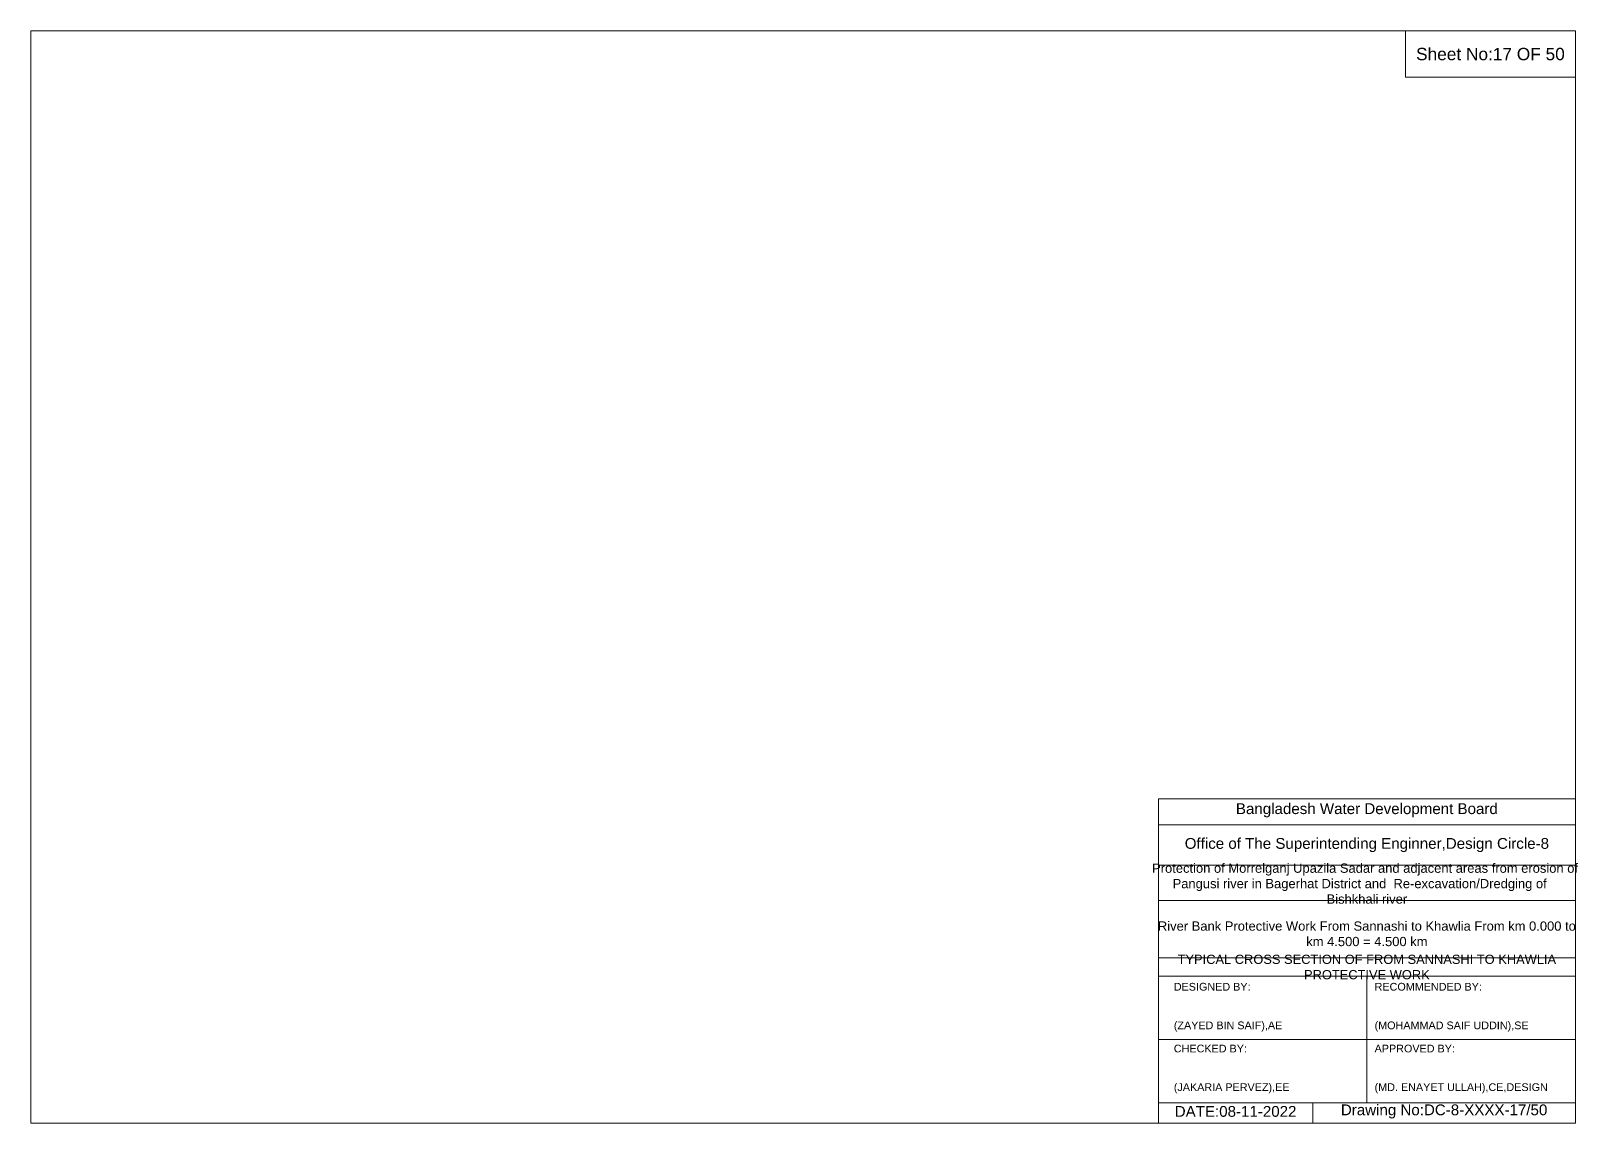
# Model space of a CAD drawing. Header units: inches. Extents: x 89000 to 845017, y -7071 to 0.
# Drawn here: x 340000 to 350017, y -7071 to 0 of the extents above; entities that cross this region are included whole.
import ezdxf

# ---------------------------------------------------------------- set-up
doc = ezdxf.new("R2010")
doc.units = ezdxf.units.IN
doc.header["$LTSCALE"] = 7
doc.header["$MEASUREMENT"] = 0
doc.layers.add('Cross Section Labels', color=7, linetype='Continuous', lineweight=9)
doc.styles.get("Standard").update_dxf_attribs({"font": 'arial.ttf'})

msp = doc.modelspace()

# ---------------------------------------------------------------- linework, layer by layer
at = {"layer": 'Cross Section Labels'}
for points in [[(340000, 0), (350000, 0), (350000, -7071), (340000, -7071)], [(348900, 0), (350000, 0), (350000, -300), (348900, -300)]]:
    msp.add_lwpolyline(points, close=True, dxfattribs=at)
for points in [[(347300, -7071), (347300, -4971), (350000, -4971)], [(347300, -5141), (350000, -5141)], [(347300, -5401), (350000, -5401)], [(347300, -5631), (350000, -5631)], [(347300, -6001), (350000, -6001)], [(347300, -6121), (350000, -6121)], [(348650, -6121), (348650, -6941)], [(347300, -6531), (350000, -6531)], [(347300, -6941), (350000, -6941)], [(348300, -6941), (348300, -7071)]]:
    msp.add_lwpolyline(points, dxfattribs=at)

# ---------------------------------------------------------------- texts
at = {"layer": 'Cross Section Labels', "attachment_point": 5}
for s, insert, char_height in [('Sheet No:17 OF 50', (349450, -150), 80), ('Bangladesh Water Development Board', (348650, -5046), 70), ('Office of The Superintending Enginner,Design Circle-8', (348650, -5271), 70)]:
    msp.add_mtext(s, dxfattribs=dict(at, insert=insert, char_height=char_height))
at = {"layer": 'Cross Section Labels'}
for s, insert, char_height, width, attachment_point in [('Protection of Morrelganj Upazila Sadar and adjacent areas from erosion of  Pangusi river in Bagerhat District and  Re-excavation/Dredging of     Bishkhali river', (348650, -5521), 60, 2800, 5), ('River Bank Protective Work From Sannashi to Khawlia From km 0.000 to km 4.500 = 4.500 km', (348650, -5846), 60, 2700, 5), ('TYPICAL CROSS SECTION OF FROM SANNASHI TO KHAWLIA PROTECTIVE WORK', (348650, -6061), 59.5765532, 2800, 5), ('DESIGNED BY:^J^J^J(ZAYED BIN SAIF),AE', (347400, -6321), 50, 1400, 4), ('RECOMMENDED BY:^J^J^J(MOHAMMAD SAIF UDDIN),SE', (348700, -6321), 50, 1400, 4), ('CHECKED BY:^J^J^J(JAKARIA PERVEZ),EE', (347400, -6721), 50, 1400, 4), ('APPROVED BY:^J^J^J(MD. ENAYET ULLAH),CE,DESIGN', (348700, -6721), 50, 1400, 4), ('DATE:08-11-2022', (347800, -6996), 70, 1400, 5), ('Drawing No:DC-8-XXXX-17/50', (349150, -6996), 70, 2200, 5)]:
    msp.add_mtext(s, dxfattribs=dict(at, insert=insert, char_height=char_height, width=width, attachment_point=attachment_point))

doc.saveas('drawing.dxf')
